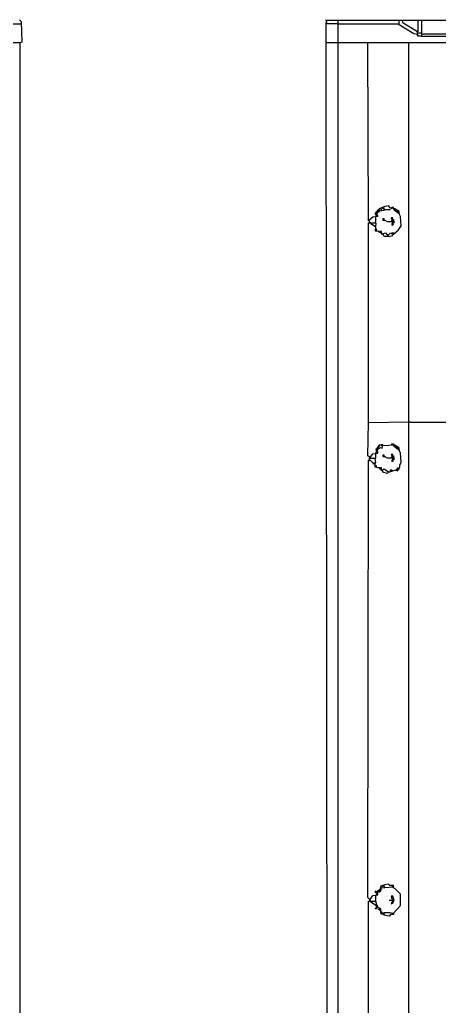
# Model space of a CAD drawing. Extents: x 3792242 to 5145247, y -1546315 to -1031918.
# Drawn here: x 4037569 to 4037988, y -1524453 to -1523468 of the extents above; entities that cross this region are included whole.
import ezdxf

# ---------------------------------------------------------------- set-up
doc = ezdxf.new("R2010")
doc.units = 0
doc.header["$MEASUREMENT"] = 0
doc.layers.add('ZZ-chladenie', color=133, linetype='CONTINUOUS')

msp = doc.modelspace()

# ---------------------------------------------------------------- linework, layer by layer
at = {"layer": 'ZZ-chladenie'}
for p, q in [((4037559.848, -1523472.081), (4037570.447, -1523472.081)), ((4037570.447, -1523469.961), (4037568.327, -1523467.841)), ((4037571.154, -1523489.746), (4037570.447, -1523469.961)), ((4037876.34, -1523468.548), (4037874.22, -1523468.548)), ((4037875.634, -1523469.254), (4037874.927, -1523468.548)), ((4037874.927, -1523471.374), (4037875.634, -1523469.254)), ((4037874.927, -1523489.04), (4037874.927, -1523471.374)), ((4037876.34, -1523472.081), (4037875.634, -1523471.374)), ((4037875.634, -1523471.374), (4037876.34, -1523471.374)), ((4038806.238, -1523467.841), (4037876.34, -1523468.548)), ((4037886.939, -1523472.081), (4037876.34, -1523472.081)), ((4037886.939, -1525157.345), (4037886.939, -1523467.841)), ((4037886.939, -1523472.081), (4037947.001, -1523472.081)), ((4037947.708, -1523468.548), (4037947.708, -1523467.841)), ((4037947.708, -1523472.788), (4037947.708, -1523468.548)), ((4037962.547, -1523481.974), (4037947.708, -1523472.788)), ((4037951.947, -1523471.374), (4037951.241, -1523468.548)), ((4037966.079, -1523479.854), (4037951.947, -1523471.374)), ((4037966.786, -1523479.147), (4037966.786, -1523467.841)), ((4037970.319, -1523484.093), (4037970.319, -1523467.841)), ((4037966.079, -1523482.68), (4037962.547, -1523481.974)), ((4037966.079, -1523479.854), (4037966.786, -1523479.147)), ((4037966.079, -1523483.387), (4037966.079, -1523479.854)), ((4037969.613, -1523481.267), (4037966.079, -1523481.267)), ((4037966.079, -1523482.68), (4037966.786, -1523483.387)), ((4037966.786, -1523484.093), (4037966.079, -1523483.387)), ((4037970.319, -1523484.093), (4037966.786, -1523484.093)), ((4037970.319, -1523481.974), (4037969.613, -1523481.267)), ((4037970.319, -1523481.974), (4038714.379, -1523481.974)), ((4037970.319, -1523484.093), (4038714.379, -1523484.8)), ((4037559.848, -1523490.453), (4037569.034, -1523490.453)), ((4037569.034, -1523490.453), (4037571.154, -1523489.746)), ((4037569.034, -1525157.345), (4037569.034, -1523490.453)), ((4037876.34, -1525156.638), (4037874.927, -1523489.04)), ((4037875.634, -1523490.453), (4037874.927, -1523489.746)), ((4037875.634, -1523490.453), (4037886.939, -1523490.453)), ((4037886.939, -1523490.453), (4037916.617, -1523490.453)), ((4037917.323, -1523668.519), (4037916.617, -1523490.453)), ((4037916.617, -1523490.453), (4037957.6, -1523490.453)), ((4037957.6, -1525057.713), (4037957.6, -1523490.453)), ((4037957.6, -1523490.453), (4038766.668, -1523490.453)), ((4037937.109, -1523653.68), (4037933.575, -1523654.386)), ((4037939.228, -1523655.799), (4037937.109, -1523653.68)), ((4037927.922, -1523656.506), (4037923.683, -1523660.746)), ((4037923.683, -1523660.746), (4037923.683, -1523662.159)), ((4037923.683, -1523662.159), (4037925.096, -1523662.159)), ((4037924.39, -1523660.746), (4037925.096, -1523660.039)), ((4037925.096, -1523661.452), (4037924.39, -1523660.746)), ((4037924.39, -1523664.279), (4037925.096, -1523663.572)), ((4037925.096, -1523662.159), (4037927.922, -1523658.626)), ((4037925.096, -1523660.039), (4037925.096, -1523659.333)), ((4037925.096, -1523659.333), (4037925.803, -1523659.333)), ((4037925.096, -1523662.159), (4037925.803, -1523661.452)), ((4037925.096, -1523663.572), (4037925.096, -1523662.159)), ((4037925.096, -1523662.159), (4037926.509, -1523664.279)), ((4037925.803, -1523659.333), (4037926.509, -1523658.626)), ((4037925.803, -1523660.746), (4037926.509, -1523660.039)), ((4037925.803, -1523661.452), (4037925.803, -1523660.746)), ((4037926.509, -1523658.626), (4037927.216, -1523657.919)), ((4037926.509, -1523660.039), (4037927.216, -1523659.333)), ((4037927.216, -1523657.919), (4037927.216, -1523657.213)), ((4037927.216, -1523657.213), (4037927.922, -1523657.213)), ((4037927.216, -1523659.333), (4037927.922, -1523659.333)), ((4037933.575, -1523654.386), (4037927.922, -1523656.506)), ((4037928.629, -1523657.919), (4037927.922, -1523657.213)), ((4037927.922, -1523658.626), (4037928.629, -1523657.919)), ((4037927.922, -1523658.626), (4037932.869, -1523657.919)), ((4037927.922, -1523659.333), (4037928.629, -1523658.626)), ((4037929.336, -1523656.506), (4037929.336, -1523655.799)), ((4037930.043, -1523657.213), (4037929.336, -1523656.506)), ((4037930.043, -1523658.626), (4037930.043, -1523657.213)), ((4037931.456, -1523656.506), (4037931.456, -1523655.093)), ((4037932.869, -1523655.799), (4037931.456, -1523656.506)), ((4037932.869, -1523657.919), (4037932.869, -1523655.799)), ((4037932.869, -1523657.213), (4037939.228, -1523657.213)), ((4037943.468, -1523656.506), (4037939.228, -1523655.799)), ((4037940.641, -1523655.093), (4037939.935, -1523655.799)), ((4037939.935, -1523655.799), (4037940.641, -1523655.799)), ((4037942.054, -1523655.093), (4037940.641, -1523655.093)), ((4037942.054, -1523656.506), (4037942.054, -1523655.093)), ((4037942.761, -1523657.919), (4037942.761, -1523656.506)), ((4037947.708, -1523661.452), (4037942.761, -1523657.919)), ((4037947.708, -1523659.333), (4037943.468, -1523656.506)), ((4037944.175, -1523657.213), (4037944.175, -1523656.506)), ((4037944.881, -1523658.626), (4037945.588, -1523657.919)), ((4037945.588, -1523659.333), (4037944.881, -1523658.626)), ((4037945.588, -1523657.919), (4037946.295, -1523658.626)), ((4037945.588, -1523660.039), (4037945.588, -1523659.333)), ((4037946.295, -1523660.039), (4037945.588, -1523660.039)), ((4037947.001, -1523658.626), (4037946.295, -1523658.626)), ((4037947.001, -1523659.333), (4037947.001, -1523658.626)), ((4037947.708, -1523660.039), (4037947.001, -1523659.333)), ((4037947.001, -1523660.746), (4037947.708, -1523660.039)), ((4037947.708, -1523661.452), (4037947.001, -1523660.746)), ((4037947.708, -1523661.452), (4037947.708, -1523659.333)), ((4037947.708, -1523661.452), (4037948.414, -1523661.452)), ((4037949.121, -1523664.279), (4037947.708, -1523661.452)), ((4037921.563, -1523664.985), (4037917.323, -1523668.519)), ((4037917.323, -1523869.902), (4037917.323, -1523670.638)), ((4037917.323, -1523670.638), (4037924.39, -1523670.638)), ((4037918.03, -1523669.932), (4037918.03, -1523668.519)), ((4037920.15, -1523672.051), (4037918.736, -1523669.932)), ((4037924.39, -1523674.878), (4037920.15, -1523672.051)), ((4037926.509, -1523664.279), (4037921.563, -1523664.985)), ((4037923.683, -1523669.932), (4037924.39, -1523669.225)), ((4037924.39, -1523670.638), (4037923.683, -1523678.411)), ((4037924.39, -1523669.225), (4037924.39, -1523664.279)), ((4037932.869, -1523666.399), (4037931.456, -1523666.399)), ((4037931.456, -1523666.399), (4037931.456, -1523667.812)), ((4037931.456, -1523667.812), (4037933.575, -1523667.812)), ((4037932.869, -1523667.812), (4037932.869, -1523666.399)), ((4037932.869, -1523667.812), (4037933.575, -1523668.519)), ((4037933.575, -1523667.812), (4037935.695, -1523669.225)), ((4037935.695, -1523669.225), (4037942.761, -1523669.225)), ((4037941.348, -1523665.692), (4037939.935, -1523665.692)), ((4037939.935, -1523665.692), (4037940.641, -1523667.106)), ((4037940.641, -1523668.519), (4037941.348, -1523665.692)), ((4037940.641, -1523667.106), (4037942.054, -1523667.106)), ((4037942.054, -1523668.519), (4037940.641, -1523668.519)), ((4037942.054, -1523671.345), (4037940.641, -1523671.345)), ((4037940.641, -1523671.345), (4037940.641, -1523672.758)), ((4037940.641, -1523672.758), (4037942.054, -1523672.051)), ((4037941.348, -1523670.638), (4037941.348, -1523669.932)), ((4037941.348, -1523669.932), (4037942.054, -1523670.638)), ((4037942.054, -1523670.638), (4037941.348, -1523670.638)), ((4037942.054, -1523667.106), (4037942.054, -1523668.519)), ((4037942.761, -1523669.225), (4037942.054, -1523671.345)), ((4037947.001, -1523677.704), (4037949.827, -1523673.465)), ((4037949.827, -1523673.465), (4037949.121, -1523664.279)), ((4037924.39, -1523676.998), (4037923.683, -1523676.998)), ((4037923.683, -1523678.411), (4037926.509, -1523678.411)), ((4037925.096, -1523676.998), (4037924.39, -1523676.998)), ((4037925.096, -1523678.411), (4037925.096, -1523676.998)), ((4037926.509, -1523678.411), (4037929.336, -1523680.531)), ((4037930.043, -1523679.117), (4037928.629, -1523679.117)), ((4037928.629, -1523679.117), (4037928.629, -1523679.824)), ((4037928.629, -1523679.824), (4037928.629, -1523680.531)), ((4037929.336, -1523680.531), (4037930.043, -1523680.531)), ((4037930.043, -1523680.531), (4037930.043, -1523679.117)), ((4037930.043, -1523680.531), (4037930.043, -1523681.944)), ((4037930.043, -1523681.944), (4037934.282, -1523680.531)), ((4037932.869, -1523684.064), (4037931.456, -1523681.944)), ((4037934.282, -1523680.531), (4037937.109, -1523684.064)), ((4037938.522, -1523681.238), (4037937.109, -1523682.651)), ((4037937.109, -1523684.064), (4037941.348, -1523683.357)), ((4037942.054, -1523680.531), (4037938.522, -1523681.238)), ((4037940.641, -1523681.944), (4037940.641, -1523680.531)), ((4037942.054, -1523681.944), (4037940.641, -1523681.944)), ((4037941.348, -1523683.357), (4037942.054, -1523680.531)), ((4037942.054, -1523681.944), (4037947.001, -1523677.704)), ((4037937.109, -1523684.064), (4037932.869, -1523684.064)), ((4037916.617, -1523903.113), (4037917.323, -1523869.902)), ((4037917.323, -1523869.902), (4037957.6, -1523869.196)), ((4037958.307, -1523869.196), (4037957.6, -1523869.196)), ((4037959.013, -1523869.902), (4037958.307, -1523869.196)), ((4038433.855, -1523869.902), (4037959.013, -1523869.902)), ((4037927.922, -1523892.514), (4037924.39, -1523897.46)), ((4037924.39, -1523897.46), (4037925.096, -1523897.46)), ((4037924.39, -1523900.287), (4037925.096, -1523899.58)), ((4037925.096, -1523896.047), (4037925.096, -1523895.34)), ((4037925.096, -1523895.34), (4037925.803, -1523895.34)), ((4037925.096, -1523898.873), (4037926.509, -1523896.753)), ((4037925.096, -1523897.46), (4037925.803, -1523897.46)), ((4037925.096, -1523899.58), (4037925.096, -1523898.873)), ((4037926.509, -1523898.873), (4037925.096, -1523898.873)), ((4037925.803, -1523895.34), (4037926.509, -1523894.634)), ((4037925.803, -1523896.753), (4037926.509, -1523896.047)), ((4037925.803, -1523897.46), (4037925.803, -1523896.753)), ((4037926.509, -1523894.634), (4037927.216, -1523893.927)), ((4037926.509, -1523896.753), (4037928.629, -1523894.634)), ((4037926.509, -1523896.047), (4037927.216, -1523895.34)), ((4037926.509, -1523900.287), (4037926.509, -1523898.873)), ((4037927.216, -1523893.927), (4037927.216, -1523893.221)), ((4037927.216, -1523893.221), (4037927.922, -1523893.221)), ((4037927.216, -1523895.34), (4037928.629, -1523895.34)), ((4037931.456, -1523891.807), (4037927.922, -1523892.514)), ((4037927.922, -1523893.221), (4037928.629, -1523893.927)), ((4037928.629, -1523894.634), (4037930.749, -1523895.34)), ((4037930.043, -1523893.221), (4037930.043, -1523891.807)), ((4037931.456, -1523893.221), (4037930.043, -1523893.221)), ((4037930.749, -1523895.34), (4037931.456, -1523891.807)), ((4037943.468, -1523892.514), (4037931.456, -1523893.221)), ((4037940.641, -1523892.514), (4037940.641, -1523891.101)), ((4037940.641, -1523891.101), (4037942.054, -1523891.101)), ((4037942.054, -1523891.101), (4037942.054, -1523892.514)), ((4037942.761, -1523893.927), (4037942.761, -1523892.514)), ((4037947.708, -1523897.46), (4037942.761, -1523893.927)), ((4037947.708, -1523895.34), (4037943.468, -1523892.514)), ((4037944.175, -1523893.221), (4037944.175, -1523892.514)), ((4037944.881, -1523894.634), (4037945.588, -1523893.927)), ((4037945.588, -1523895.34), (4037944.881, -1523894.634)), ((4037945.588, -1523893.927), (4037946.295, -1523894.634)), ((4037945.588, -1523896.047), (4037945.588, -1523895.34)), ((4037946.295, -1523896.047), (4037945.588, -1523896.047)), ((4037947.001, -1523894.634), (4037946.295, -1523894.634)), ((4037947.001, -1523895.34), (4037947.001, -1523894.634)), ((4037947.708, -1523896.047), (4037947.001, -1523895.34)), ((4037947.001, -1523896.753), (4037947.708, -1523896.047)), ((4037947.708, -1523897.46), (4037947.001, -1523896.753)), ((4037947.708, -1523897.46), (4037947.708, -1523895.34)), ((4037947.708, -1523897.46), (4037948.414, -1523897.46)), ((4037949.121, -1523900.287), (4037947.708, -1523897.46)), ((4037918.03, -1523904.526), (4037916.617, -1523903.113)), ((4037916.617, -1524344.037), (4037917.323, -1523907.353)), ((4037917.323, -1523907.353), (4037918.736, -1523907.353)), ((4037918.03, -1523905.939), (4037921.563, -1523900.993)), ((4037918.03, -1523907.353), (4037918.03, -1523905.939)), ((4037923.683, -1523905.939), (4037918.03, -1523905.939)), ((4037918.03, -1523907.353), (4037918.736, -1523908.059)), ((4037918.736, -1523907.353), (4037921.563, -1523910.179)), ((4037921.563, -1523900.993), (4037926.509, -1523900.287)), ((4037923.683, -1523905.939), (4037924.39, -1523905.232)), ((4037924.39, -1523910.179), (4037923.683, -1523905.939)), ((4037924.39, -1523905.232), (4037924.39, -1523900.287)), ((4037932.869, -1523902.406), (4037931.456, -1523902.406)), ((4037931.456, -1523902.406), (4037931.456, -1523903.819)), ((4037931.456, -1523903.819), (4037933.575, -1523903.819)), ((4037932.869, -1523903.819), (4037932.869, -1523902.406)), ((4037932.869, -1523903.819), (4037933.575, -1523904.526)), ((4037933.575, -1523903.819), (4037935.695, -1523905.232)), ((4037935.695, -1523905.232), (4037942.761, -1523905.232)), ((4037941.348, -1523901.7), (4037939.935, -1523901.7)), ((4037939.935, -1523901.7), (4037940.641, -1523903.113)), ((4037940.641, -1523904.526), (4037941.348, -1523901.7)), ((4037940.641, -1523903.113), (4037942.054, -1523903.113)), ((4037942.054, -1523904.526), (4037940.641, -1523904.526)), ((4037942.054, -1523907.353), (4037940.641, -1523907.353)), ((4037940.641, -1523907.353), (4037940.641, -1523908.766)), ((4037940.641, -1523908.766), (4037942.054, -1523908.059)), ((4037941.348, -1523906.646), (4037941.348, -1523905.939)), ((4037941.348, -1523905.939), (4037942.054, -1523906.646)), ((4037942.054, -1523906.646), (4037941.348, -1523906.646)), ((4037942.054, -1523903.113), (4037942.054, -1523904.526)), ((4037942.761, -1523905.232), (4037942.054, -1523907.353)), ((4037948.414, -1523912.299), (4037949.827, -1523909.472)), ((4037949.827, -1523909.472), (4037949.121, -1523900.287)), ((4037921.563, -1523910.179), (4037924.39, -1523910.179)), ((4037922.27, -1523911.592), (4037922.27, -1523910.179)), ((4037923.683, -1523910.886), (4037922.27, -1523911.592)), ((4037923.683, -1523914.419), (4037923.683, -1523910.886)), ((4037926.509, -1523915.126), (4037923.683, -1523914.419)), ((4037925.096, -1523913.005), (4037924.39, -1523913.005)), ((4037925.096, -1523914.419), (4037925.096, -1523913.005)), ((4037930.043, -1523915.126), (4037926.509, -1523915.126)), ((4037928.629, -1523916.539), (4037928.629, -1523915.832)), ((4037930.043, -1523916.539), (4037928.629, -1523916.539)), ((4037930.043, -1523917.952), (4037930.043, -1523915.126)), ((4037932.869, -1523916.539), (4037930.043, -1523917.952)), ((4037931.456, -1523919.365), (4037931.456, -1523917.952)), ((4037935.695, -1523920.778), (4037931.456, -1523919.365)), ((4037937.109, -1523919.365), (4037932.869, -1523916.539)), ((4037937.109, -1523919.365), (4037935.695, -1523920.778)), ((4037937.109, -1523919.365), (4037936.402, -1523918.658)), ((4037937.109, -1523919.365), (4037944.881, -1523917.245)), ((4037939.228, -1523918.658), (4037939.228, -1523917.245)), ((4037939.228, -1523917.245), (4037940.641, -1523917.245)), ((4037940.641, -1523917.245), (4037940.641, -1523917.952)), ((4037944.881, -1523917.245), (4037947.001, -1523915.126)), ((4037944.881, -1523917.245), (4037945.588, -1523916.539)), ((4037944.881, -1523917.245), (4037944.881, -1523917.952)), ((4037944.881, -1523917.245), (4037946.295, -1523917.952)), ((4037945.588, -1523916.539), (4037946.295, -1523917.245)), ((4037946.295, -1523917.952), (4037948.414, -1523914.419)), ((4037946.295, -1523915.832), (4037946.295, -1523915.126)), ((4037946.295, -1523915.126), (4037947.001, -1523915.126)), ((4037946.295, -1523917.245), (4037947.001, -1523916.539)), ((4037947.001, -1523916.539), (4037947.708, -1523916.539)), ((4037947.708, -1523916.539), (4037947.708, -1523915.832)), ((4037948.414, -1523914.419), (4037948.414, -1523912.299)), ((4037929.336, -1524332.731), (4037928.629, -1524336.265)), ((4037933.575, -1524331.318), (4037929.336, -1524332.731)), ((4037930.749, -1524333.438), (4037931.456, -1524332.731)), ((4037932.869, -1524333.438), (4037932.869, -1524332.025)), ((4037937.109, -1524330.612), (4037933.575, -1524331.318)), ((4037938.522, -1524332.025), (4037937.109, -1524330.612)), ((4037942.054, -1524332.025), (4037938.522, -1524332.025)), ((4037941.348, -1524333.438), (4037940.641, -1524332.731)), ((4037942.054, -1524334.145), (4037942.054, -1524332.025)), ((4037918.03, -1524346.864), (4037921.563, -1524341.918)), ((4037921.563, -1524341.918), (4037926.509, -1524341.211)), ((4037925.096, -1524338.384), (4037923.683, -1524337.678)), ((4037923.683, -1524337.678), (4037923.683, -1524339.091)), ((4037923.683, -1524339.091), (4037928.629, -1524338.384)), ((4037924.39, -1524346.157), (4037924.39, -1524341.211)), ((4037928.629, -1524336.265), (4037925.096, -1524338.384)), ((4037926.509, -1524339.797), (4037925.096, -1524339.797)), ((4037925.096, -1524339.797), (4037925.096, -1524341.211)), ((4037927.216, -1524337.678), (4037926.509, -1524337.678)), ((4037926.509, -1524341.211), (4037926.509, -1524339.797)), ((4037927.216, -1524337.678), (4037927.922, -1524336.971)), ((4037927.216, -1524337.678), (4037927.922, -1524338.384)), ((4037927.922, -1524336.971), (4037928.629, -1524336.265)), ((4037927.922, -1524338.384), (4037928.629, -1524337.678)), ((4037928.629, -1524336.265), (4037928.629, -1524335.558)), ((4037928.629, -1524335.558), (4037929.336, -1524335.558)), ((4037928.629, -1524338.384), (4037930.043, -1524335.558)), ((4037928.629, -1524337.678), (4037929.336, -1524337.678)), ((4037929.336, -1524334.145), (4037941.348, -1524333.438)), ((4037930.043, -1524335.558), (4037929.336, -1524335.558)), ((4037929.336, -1524337.678), (4037929.336, -1524336.971)), ((4037932.869, -1524333.438), (4037932.869, -1524334.145)), ((4037941.348, -1524342.624), (4037939.935, -1524342.624)), ((4037939.935, -1524342.624), (4037941.348, -1524348.277)), ((4037942.761, -1524346.157), (4037941.348, -1524342.624)), ((4037943.468, -1524334.852), (4037942.054, -1524334.145)), ((4037949.121, -1524340.504), (4037943.468, -1524334.852)), ((4037949.121, -1524351.81), (4037949.121, -1524340.504)), ((4037918.03, -1524345.451), (4037916.617, -1524344.037)), ((4037916.617, -1524784.255), (4037917.323, -1524347.57)), ((4037917.323, -1524347.57), (4037924.39, -1524347.57)), ((4037920.15, -1524348.983), (4037918.736, -1524346.864)), ((4037924.39, -1524351.81), (4037920.15, -1524348.983)), ((4037923.683, -1524346.864), (4037924.39, -1524346.157)), ((4037924.39, -1524347.57), (4037925.096, -1524355.343)), ((4037926.509, -1524351.81), (4037924.39, -1524351.81)), ((4037925.803, -1524353.223), (4037926.509, -1524351.81)), ((4037941.348, -1524346.864), (4037937.815, -1524346.864)), ((4037941.348, -1524348.277), (4037939.935, -1524350.397)), ((4037939.935, -1524350.397), (4037941.348, -1524349.69)), ((4037941.348, -1524344.037), (4037940.641, -1524344.037)), ((4037940.641, -1524344.037), (4037941.348, -1524344.037)), ((4037940.641, -1524348.983), (4037940.641, -1524348.277)), ((4037941.348, -1524349.69), (4037940.641, -1524348.983)), ((4037942.054, -1524346.157), (4037941.348, -1524345.451)), ((4037941.348, -1524346.864), (4037942.054, -1524346.157)), ((4037941.348, -1524349.69), (4037942.761, -1524346.157)), ((4037942.054, -1524359.583), (4037949.121, -1524351.81)), ((4037923.683, -1524355.343), (4037924.39, -1524353.93)), ((4037925.096, -1524355.343), (4037923.683, -1524355.343)), ((4037929.336, -1524355.343), (4037925.803, -1524353.223)), ((4037927.216, -1524356.049), (4037927.216, -1524355.343)), ((4037929.336, -1524357.463), (4037927.216, -1524355.343)), ((4037927.922, -1524356.049), (4037927.216, -1524356.049)), ((4037928.629, -1524354.636), (4037927.922, -1524354.636)), ((4037928.629, -1524355.343), (4037928.629, -1524354.636)), ((4037929.336, -1524356.049), (4037928.629, -1524355.343)), ((4037928.629, -1524356.756), (4037929.336, -1524356.049)), ((4037929.336, -1524357.463), (4037928.629, -1524356.756)), ((4037929.336, -1524358.876), (4037929.336, -1524355.343)), ((4037929.336, -1524357.463), (4037930.043, -1524357.463)), ((4037929.336, -1524358.876), (4037929.336, -1524360.289)), ((4037930.749, -1524358.876), (4037929.336, -1524358.876)), ((4037929.336, -1524360.289), (4037930.043, -1524360.289)), ((4037930.749, -1524360.289), (4037930.749, -1524358.876)), ((4037932.869, -1524361.702), (4037930.749, -1524360.289)), ((4037932.869, -1524359.583), (4037931.456, -1524359.583)), ((4037931.456, -1524359.583), (4037931.456, -1524360.289)), ((4037932.869, -1524360.996), (4037932.869, -1524358.876)), ((4037932.869, -1524358.876), (4037938.522, -1524358.876)), ((4037932.869, -1524360.996), (4037933.575, -1524361.702)), ((4037937.815, -1524362.409), (4037932.869, -1524361.702)), ((4037939.228, -1524360.996), (4037937.815, -1524362.409)), ((4037938.522, -1524358.876), (4037942.054, -1524359.583)), ((4037942.054, -1524360.996), (4037939.228, -1524360.996)), ((4037942.054, -1524359.583), (4037942.054, -1524360.996))]:
    msp.add_line(p, q, dxfattribs=at)

doc.saveas('drawing.dxf')
